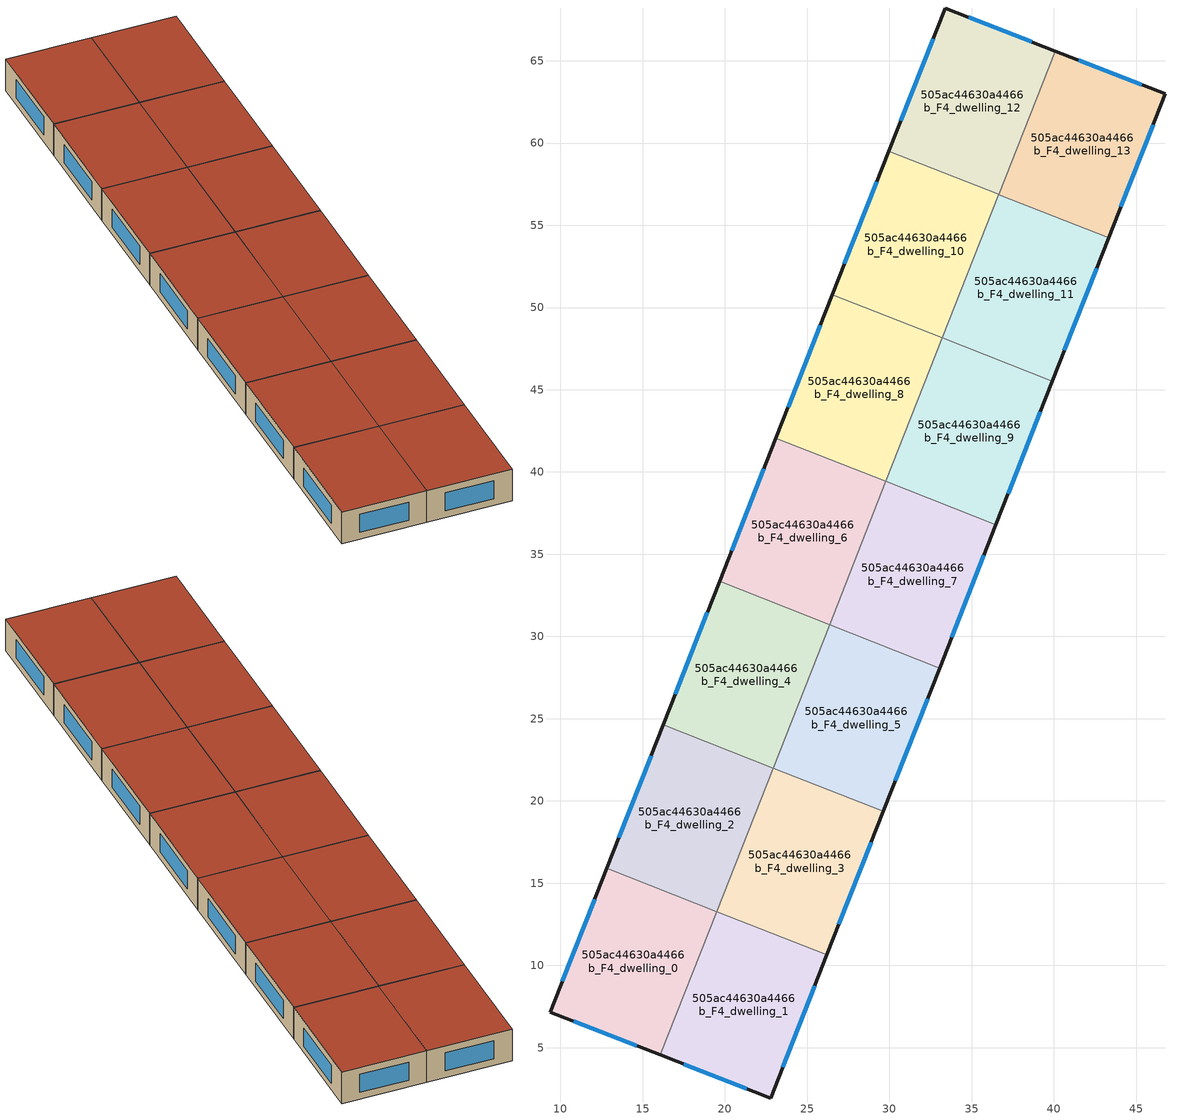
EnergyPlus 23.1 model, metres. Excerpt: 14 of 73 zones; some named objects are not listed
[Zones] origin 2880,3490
505ac44630a4466b_F4_dwelling_0
 floor to 505ac44630a4466b_F3_dwelling_0 (EU_floor_Construction): 19.49,13.28 16.06,4.56 9.37,7.17 12.81,15.9 z12
 wall outside (EU_wall_Construction): 12.81,15.9 9.37,7.17 16.06,4.56 z12:15
 wall to 505ac44630a4466b_F4_dwelling_1 (EU_wall_Construction): 16.06,4.56 19.49,13.28 z12:15
 wall to 505ac44630a4466b_F4_dwelling_2 (EU_wall_Construction): 19.49,13.28 12.81,15.9 z12:15
 window (EU_Window_Construction): 10.8,6.61 14.63,5.12 / 12.07,14.03 10.11,9.04 z12.64:14.36
 roof outside (EU_roof_Construction): 16.06,4.56 19.49,13.28 12.81,15.9 9.37,7.17 z15
505ac44630a4466b_F4_dwelling_1
 floor to 505ac44630a4466b_F3_dwelling_1 (EU_floor_Construction): 26.19,10.64 22.77,1.94 16.06,4.56 19.49,13.28 z12
 wall outside (EU_wall_Construction): 16.06,4.56 22.77,1.94 26.19,10.64 z12:15
 wall to 505ac44630a4466b_F4_dwelling_3 (EU_wall_Construction): 26.19,10.64 19.5,13.27 z12:15
 window (EU_Window_Construction): 17.5,4 21.33,2.5 / 23.5,3.8 25.46,8.78 z12.64:14.36
 roof outside (EU_roof_Construction): 22.77,1.94 26.19,10.64 19.49,13.28 16.06,4.56 z15
505ac44630a4466b_F4_dwelling_10
 floor to 505ac44630a4466b_F3_dwelling_10 (EU_floor_Construction): 36.65,56.87 33.22,48.15 26.53,50.78 29.96,59.5 z12
 wall outside (EU_wall_Construction): 29.96,59.5 26.53,50.78 z12:15
 wall to 505ac44630a4466b_F4_dwelling_11 (EU_wall_Construction): 33.22,48.15 36.65,56.87 z12:15
 wall to 505ac44630a4466b_F4_dwelling_8 (EU_wall_Construction): 26.53,50.78 33.22,48.15 z12:15
 wall to 505ac44630a4466b_F4_dwelling_12 (EU_wall_Construction): 36.65,56.87 29.96,59.5 z12:15
 window (EU_Window_Construction): 29.22,57.64 27.26,52.65 z12.64:14.36
 roof outside (EU_roof_Construction): 33.22,48.15 36.65,56.87 29.96,59.5 26.53,50.78 z15
505ac44630a4466b_F4_dwelling_11
 floor to 505ac44630a4466b_F3_dwelling_11 (EU_floor_Construction): 43.34,54.24 39.91,45.52 33.22,48.15 36.65,56.87 z12
 wall outside (EU_wall_Construction): 39.91,45.52 43.34,54.24 z12:15
 wall to 505ac44630a4466b_F4_dwelling_9 (EU_wall_Construction): 33.22,48.15 39.91,45.52 z12:15
 wall to 505ac44630a4466b_F4_dwelling_13 (EU_wall_Construction): 43.34,54.24 36.66,56.87 z12:15
 window (EU_Window_Construction): 40.64,47.39 42.6,52.37 z12.64:14.36
 roof outside (EU_roof_Construction): 39.91,45.52 43.34,54.24 36.65,56.87 33.22,48.15 z15
505ac44630a4466b_F4_dwelling_12
 floor to 505ac44630a4466b_F3_dwelling_12 (EU_floor_Construction): 40.09,65.59 36.66,56.87 29.96,59.5 33.38,68.21 z12
 wall outside (EU_wall_Construction): 40.09,65.59 33.38,68.21 29.96,59.5 z12:15
 wall to 505ac44630a4466b_F4_dwelling_13 (EU_wall_Construction): 36.66,56.87 40.09,65.59 z12:15
 window (EU_Window_Construction): 32.65,66.34 30.69,61.37 / 38.65,66.15 34.82,67.65 z12.64:14.36
 roof outside (EU_roof_Construction): 36.66,56.87 40.09,65.59 33.38,68.21 29.96,59.5 z15
505ac44630a4466b_F4_dwelling_13
 floor to 505ac44630a4466b_F3_dwelling_13 (EU_floor_Construction): 46.77,62.98 43.34,54.24 36.66,56.87 40.09,65.59 z12
 wall outside (EU_wall_Construction): 43.34,54.24 46.77,62.98 40.09,65.59 z12:15
 window (EU_Window_Construction): 45.34,63.54 41.52,65.03 / 44.07,56.11 46.04,61.11 z12.64:14.36
 roof outside (EU_roof_Construction): 43.34,54.24 46.77,62.98 40.09,65.59 36.66,56.87 z15
505ac44630a4466b_F4_dwelling_2
 floor to 505ac44630a4466b_F3_dwelling_2 (EU_floor_Construction): 22.93,21.99 19.5,13.27 12.81,15.9 16.24,24.62 z12
 wall outside (EU_wall_Construction): 16.24,24.62 12.81,15.9 z12:15
 wall to 505ac44630a4466b_F4_dwelling_4 (EU_wall_Construction): 22.93,21.99 16.24,24.62 z12:15
 wall to 505ac44630a4466b_F4_dwelling_3 (EU_wall_Construction): 19.5,13.27 22.93,21.99 z12:15
 window (EU_Window_Construction): 15.5,22.75 13.54,17.77 z12.64:14.36
 roof outside (EU_roof_Construction): 19.5,13.27 22.93,21.99 16.24,24.62 12.81,15.9 z15
505ac44630a4466b_F4_dwelling_3
 floor to 505ac44630a4466b_F3_dwelling_3 (EU_floor_Construction): 29.62,19.36 26.19,10.64 19.5,13.27 22.93,21.99 z12
 wall outside (EU_wall_Construction): 26.19,10.64 29.62,19.36 z12:15
 wall to 505ac44630a4466b_F4_dwelling_5 (EU_wall_Construction): 29.62,19.36 22.93,21.99 z12:15
 window (EU_Window_Construction): 26.92,12.51 28.88,17.49 z12.64:14.36
 roof outside (EU_roof_Construction): 26.19,10.64 29.62,19.36 22.93,21.99 19.5,13.27 z15
505ac44630a4466b_F4_dwelling_4
 floor to 505ac44630a4466b_F3_dwelling_4 (EU_floor_Construction): 26.36,30.71 22.93,21.99 16.24,24.62 19.67,33.34 z12
 wall outside (EU_wall_Construction): 19.67,33.34 16.24,24.62 z12:15
 wall to 505ac44630a4466b_F4_dwelling_6 (EU_wall_Construction): 26.36,30.71 19.67,33.34 z12:15
 wall to 505ac44630a4466b_F4_dwelling_5 (EU_wall_Construction): 22.93,21.99 26.36,30.71 z12:15
 window (EU_Window_Construction): 18.93,31.47 16.97,26.49 z12.64:14.36
 roof outside (EU_roof_Construction): 22.93,21.99 26.36,30.71 19.67,33.34 16.24,24.62 z15
505ac44630a4466b_F4_dwelling_5
 floor to 505ac44630a4466b_F3_dwelling_5 (EU_floor_Construction): 33.05,28.08 29.62,19.36 22.93,21.99 26.36,30.71 z12
 wall outside (EU_wall_Construction): 29.62,19.36 33.05,28.08 z12:15
 wall to 505ac44630a4466b_F4_dwelling_7 (EU_wall_Construction): 33.05,28.08 26.36,30.71 z12:15
 window (EU_Window_Construction): 30.35,21.23 32.31,26.21 z12.64:14.36
 roof outside (EU_roof_Construction): 29.62,19.36 33.05,28.08 26.36,30.71 22.93,21.99 z15
505ac44630a4466b_F4_dwelling_6
 floor to 505ac44630a4466b_F3_dwelling_6 (EU_floor_Construction): 29.79,39.43 26.36,30.71 19.67,33.34 23.1,42.06 z12
 wall outside (EU_wall_Construction): 23.1,42.06 19.67,33.34 z12:15
 wall to 505ac44630a4466b_F4_dwelling_8 (EU_wall_Construction): 29.79,39.43 23.1,42.06 z12:15
 wall to 505ac44630a4466b_F4_dwelling_7 (EU_wall_Construction): 26.36,30.71 29.79,39.43 z12:15
 window (EU_Window_Construction): 22.36,40.19 20.4,35.21 z12.64:14.36
 roof outside (EU_roof_Construction): 26.36,30.71 29.79,39.43 23.1,42.06 19.67,33.34 z15
505ac44630a4466b_F4_dwelling_7
 floor to 505ac44630a4466b_F3_dwelling_7 (EU_floor_Construction): 36.48,36.8 33.05,28.08 26.36,30.71 29.79,39.43 z12
 wall outside (EU_wall_Construction): 33.05,28.08 36.48,36.8 z12:15
 wall to 505ac44630a4466b_F4_dwelling_9 (EU_wall_Construction): 36.48,36.8 29.79,39.43 z12:15
 window (EU_Window_Construction): 33.78,29.95 35.74,34.93 z12.64:14.36
 roof outside (EU_roof_Construction): 33.05,28.08 36.48,36.8 29.79,39.43 26.36,30.71 z15
505ac44630a4466b_F4_dwelling_8
 floor to 505ac44630a4466b_F3_dwelling_8 (EU_floor_Construction): 33.22,48.15 29.79,39.43 23.1,42.06 26.53,50.78 z12
 wall outside (EU_wall_Construction): 26.53,50.78 23.1,42.06 z12:15
 wall to 505ac44630a4466b_F4_dwelling_9 (EU_wall_Construction): 29.79,39.43 33.22,48.15 z12:15
 window (EU_Window_Construction): 25.79,48.91 23.83,43.93 z12.64:14.36
 roof outside (EU_roof_Construction): 29.79,39.43 33.22,48.15 26.53,50.78 23.1,42.06 z15
505ac44630a4466b_F4_dwelling_9
 floor to 505ac44630a4466b_F3_dwelling_9 (EU_floor_Construction): 39.91,45.52 36.48,36.8 29.79,39.43 33.22,48.15 z12
 wall outside (EU_wall_Construction): 36.48,36.8 39.91,45.52 z12:15
 window (EU_Window_Construction): 37.21,38.67 39.17,43.65 z12.64:14.36
 roof outside (EU_roof_Construction): 36.48,36.8 39.91,45.52 33.22,48.15 29.79,39.43 z15
[Building]
EU S2 Campaign: North Axis=0; Terrain=City; Solar Distribution=FullExterior
[Site:Location]
Yerevan-Zvartnots.Intl.AP: Latitude=40.15; Longitude=44.383; Time Zone=4; Elevation=854
[SizingPeriod:WeatherFileDays]
AnnualSizingPeriod: Begin Month=1; Begin Day of Month=1; End Month=12; End Day of Month=31; Day of Week for Start Day=Monday; Use Weather File Daylight Saving Period=No; Use Weather File Rain and Snow Indicators=No
[MATERIAL]
EU_InternalMass_Material: Roughness=MediumRough; Thickness=0.1; Conductivity=1; Density=1800; Specific Heat=900; Thermal Absorptance=0.9; Solar Absorptance=0.7; Visible Absorptance=0.7
[MATERIAL:NOMASS] Roughness=MediumRough; Thermal Absorptance=0.9; Solar Absorptance=0.7; Visible Absorptance=0.7
Name | Thermal Resistance
EU_wall_NoMass | 1.05043
EU_roof_NoMass | 1.45357
EU_floor_NoMass | 0.478065
[WINDOWMATERIAL:SIMPLEGLAZINGSYSTEM]
EU_Window_SimpleGlazing: UFactor=2.5566; Solar Heat Gain Coefficient=0.75; Visible Transmittance=0.75
[CONSTRUCTION]
EU_wall_Construction: EU_wall_NoMass
EU_roof_Construction: EU_roof_NoMass
EU_floor_Construction: EU_floor_NoMass
EU_Window_Construction: EU_Window_SimpleGlazing
EU_InternalMass_Construction: EU_InternalMass_Material
[ZONE] Type=1; Multiplier=1; Ceiling Height=autocalculate; Floor Area=autocalculate; Part of Total Floor Area=Yes
Name | Volume
505ac44630a4466b_F4_dwelling_0 | 202.106
505ac44630a4466b_F4_dwelling_1 | 202.085
505ac44630a4466b_F4_dwelling_10 | 202.099
505ac44630a4466b_F4_dwelling_11 | 202.061
505ac44630a4466b_F4_dwelling_12 | 202.109
505ac44630a4466b_F4_dwelling_13; 505ac44630a4466b_F4_dwelling_3 | 202.064
505ac44630a4466b_F4_dwelling_2 | 202.094
505ac44630a4466b_F4_dwelling_4; 505ac44630a4466b_F4_dwelling_5; 505ac44630a4466b_F4_dwelling_7 | 202.092
505ac44630a4466b_F4_dwelling_6 | 202.074
505ac44630a4466b_F4_dwelling_8 | 202.062
505ac44630a4466b_F4_dwelling_9 | 202.087
[INTERNALMASS] Construction=EU_InternalMass_Construction
Name | Zone or ZoneList | Surface Area
505ac44630a4466b_F4_dwelling_0_EU_InternalMass | 505ac44630a4466b_F4_dwelling_0 | 67.3667
505ac44630a4466b_F4_dwelling_1_EU_InternalMass | 505ac44630a4466b_F4_dwelling_1 | 67.3591
505ac44630a4466b_F4_dwelling_2_EU_InternalMass | 505ac44630a4466b_F4_dwelling_2 | 67.3646
505ac44630a4466b_F4_dwelling_3_EU_InternalMass | 505ac44630a4466b_F4_dwelling_3 | 67.3557
505ac44630a4466b_F4_dwelling_4_EU_InternalMass | 505ac44630a4466b_F4_dwelling_4 | 67.3642
505ac44630a4466b_F4_dwelling_5_EU_InternalMass | 505ac44630a4466b_F4_dwelling_5 | 67.3642
505ac44630a4466b_F4_dwelling_6_EU_InternalMass | 505ac44630a4466b_F4_dwelling_6 | 67.3589
505ac44630a4466b_F4_dwelling_7_EU_InternalMass | 505ac44630a4466b_F4_dwelling_7 | 67.3563
505ac44630a4466b_F4_dwelling_8_EU_InternalMass | 505ac44630a4466b_F4_dwelling_8 | 67.3571
505ac44630a4466b_F4_dwelling_9_EU_InternalMass | 505ac44630a4466b_F4_dwelling_9 | 67.3595
505ac44630a4466b_F4_dwelling_10_EU_InternalMass | 505ac44630a4466b_F4_dwelling_10 | 67.3651
505ac44630a4466b_F4_dwelling_11_EU_InternalMass | 505ac44630a4466b_F4_dwelling_11 | 67.3536
505ac44630a4466b_F4_dwelling_12_EU_InternalMass | 505ac44630a4466b_F4_dwelling_12 | 67.3697
505ac44630a4466b_F4_dwelling_13_EU_InternalMass | 505ac44630a4466b_F4_dwelling_13 | 67.354
[OTHEREQUIPMENT] Fuel Type=Electricity; Design Level Calculation Method=Watts/Area; Power per Zone Floor Area=1; Fraction Latent=0; Fraction Radiant=0; Fraction Lost=0; Carbon Dioxide Generation Rate=0; EndUse Subcategory=EU_Step8_InternalGains
Name | Zone or ZoneList or Space or SpaceList | Schedule
EU_Step8_InternalGain_505ac44630a4466b_F4_dwelling_0_f000 | 505ac44630a4466b_F4_dwelling_0 | EU_Step8_GainSchedule_505ac44630a4466b_F4_dwelling_0_f000
EU_Step8_InternalGain_505ac44630a4466b_F4_dwelling_1_f000 | 505ac44630a4466b_F4_dwelling_1 | EU_Step8_GainSchedule_505ac44630a4466b_F4_dwelling_1_f000
EU_Step8_InternalGain_505ac44630a4466b_F4_dwelling_2_f000 | 505ac44630a4466b_F4_dwelling_2 | EU_Step8_GainSchedule_505ac44630a4466b_F4_dwelling_2_f000
EU_Step8_InternalGain_505ac44630a4466b_F4_dwelling_3_f000 | 505ac44630a4466b_F4_dwelling_3 | EU_Step8_GainSchedule_505ac44630a4466b_F4_dwelling_3_f000
EU_Step8_InternalGain_505ac44630a4466b_F4_dwelling_4_f000 | 505ac44630a4466b_F4_dwelling_4 | EU_Step8_GainSchedule_505ac44630a4466b_F4_dwelling_4_f000
EU_Step8_InternalGain_505ac44630a4466b_F4_dwelling_5_f000 | 505ac44630a4466b_F4_dwelling_5 | EU_Step8_GainSchedule_505ac44630a4466b_F4_dwelling_5_f000
EU_Step8_InternalGain_505ac44630a4466b_F4_dwelling_6_f000 | 505ac44630a4466b_F4_dwelling_6 | EU_Step8_GainSchedule_505ac44630a4466b_F4_dwelling_6_f000
EU_Step8_InternalGain_505ac44630a4466b_F4_dwelling_7_f000 | 505ac44630a4466b_F4_dwelling_7 | EU_Step8_GainSchedule_505ac44630a4466b_F4_dwelling_7_f000
EU_Step8_InternalGain_505ac44630a4466b_F4_dwelling_8_f000 | 505ac44630a4466b_F4_dwelling_8 | EU_Step8_GainSchedule_505ac44630a4466b_F4_dwelling_8_f000
EU_Step8_InternalGain_505ac44630a4466b_F4_dwelling_9_f000 | 505ac44630a4466b_F4_dwelling_9 | EU_Step8_GainSchedule_505ac44630a4466b_F4_dwelling_9_f000
EU_Step8_InternalGain_505ac44630a4466b_F4_dwelling_10_f000 | 505ac44630a4466b_F4_dwelling_10 | EU_Step8_GainSchedule_505ac44630a4466b_F4_dwelling_10_f000
EU_Step8_InternalGain_505ac44630a4466b_F4_dwelling_11_f000 | 505ac44630a4466b_F4_dwelling_11 | EU_Step8_GainSchedule_505ac44630a4466b_F4_dwelling_11_f000
EU_Step8_InternalGain_505ac44630a4466b_F4_dwelling_12_f000 | 505ac44630a4466b_F4_dwelling_12 | EU_Step8_GainSchedule_505ac44630a4466b_F4_dwelling_12_f000
EU_Step8_InternalGain_505ac44630a4466b_F4_dwelling_13_f000 | 505ac44630a4466b_F4_dwelling_13 | EU_Step8_GainSchedule_505ac44630a4466b_F4_dwelling_13_f000
[ZONEVENTILATION:DESIGNFLOWRATE] Schedule=EU_AlwaysOn; Design Flow Rate Calculation Method=AirChanges/Hour; Air Changes per Hour=0.557805; Ventilation Type=Natural; Fan Pressure Rise=0; Fan Total Efficiency=1; Constant Term Coefficient=1; Temperature Term Coefficient=0; Velocity Term Coefficient=0; Velocity Squared Term Coefficient=0; Minimum Indoor Temperature=-100; Maximum Indoor Temperature=100; Delta Temperature=-100; Minimum Outdoor Temperature=-100; Maximum Outdoor Temperature=100; Maximum Wind Speed=40
Name | Zone or ZoneList or Space or SpaceList
EU_ConstantAir_505ac44630a4466b_F4_dwelling_0 | 505ac44630a4466b_F4_dwelling_0
EU_ConstantAir_505ac44630a4466b_F4_dwelling_1 | 505ac44630a4466b_F4_dwelling_1
EU_ConstantAir_505ac44630a4466b_F4_dwelling_2 | 505ac44630a4466b_F4_dwelling_2
EU_ConstantAir_505ac44630a4466b_F4_dwelling_3 | 505ac44630a4466b_F4_dwelling_3
EU_ConstantAir_505ac44630a4466b_F4_dwelling_4 | 505ac44630a4466b_F4_dwelling_4
EU_ConstantAir_505ac44630a4466b_F4_dwelling_5 | 505ac44630a4466b_F4_dwelling_5
EU_ConstantAir_505ac44630a4466b_F4_dwelling_6 | 505ac44630a4466b_F4_dwelling_6
EU_ConstantAir_505ac44630a4466b_F4_dwelling_7 | 505ac44630a4466b_F4_dwelling_7
EU_ConstantAir_505ac44630a4466b_F4_dwelling_8 | 505ac44630a4466b_F4_dwelling_8
EU_ConstantAir_505ac44630a4466b_F4_dwelling_9 | 505ac44630a4466b_F4_dwelling_9
EU_ConstantAir_505ac44630a4466b_F4_dwelling_10 | 505ac44630a4466b_F4_dwelling_10
EU_ConstantAir_505ac44630a4466b_F4_dwelling_11 | 505ac44630a4466b_F4_dwelling_11
EU_ConstantAir_505ac44630a4466b_F4_dwelling_12 | 505ac44630a4466b_F4_dwelling_12
EU_ConstantAir_505ac44630a4466b_F4_dwelling_13 | 505ac44630a4466b_F4_dwelling_13
[HVACTEMPLATE:ZONE:IDEALLOADSAIRSYSTEM] System Availability Schedule=EU_AlwaysOn; Maximum Heating Supply Air Temperature=50; Minimum Cooling Supply Air Temperature=13; Maximum Heating Supply Air Humidity Ratio=0.0156; Minimum Cooling Supply Air Humidity Ratio=0.0077; Heating Limit=NoLimit; Cooling Limit=NoLimit; Heating Availability Schedule=EU_AlwaysOn; Cooling Availability Schedule=EU_CoolingOff; Dehumidification Control Type=ConstantSensibleHeatRatio; Cooling Sensible Heat Ratio=0.7; Dehumidification Setpoint=60; Humidification Control Type=None; Humidification Setpoint=30; Outdoor Air Method=None; Outdoor Air Flow Rate per Person=0.00944; Outdoor Air Flow Rate per Zone Floor Area=0; Outdoor Air Flow Rate per Zone=0; Demand Controlled Ventilation Type=None; Outdoor Air Economizer Type=NoEconomizer; Heat Recovery Type=None; Sensible Heat Recovery Effectiveness=0.7; Latent Heat Recovery Effectiveness=0.65
Name | Template Thermostat
505ac44630a4466b_F4_dwelling_0 | EU_HeatOnly_505ac44630a4466b_F4_dwelling_0
505ac44630a4466b_F4_dwelling_1 | EU_HeatOnly_505ac44630a4466b_F4_dwelling_1
505ac44630a4466b_F4_dwelling_2 | EU_HeatOnly_505ac44630a4466b_F4_dwelling_2
505ac44630a4466b_F4_dwelling_3 | EU_HeatOnly_505ac44630a4466b_F4_dwelling_3
505ac44630a4466b_F4_dwelling_4 | EU_HeatOnly_505ac44630a4466b_F4_dwelling_4
505ac44630a4466b_F4_dwelling_5 | EU_HeatOnly_505ac44630a4466b_F4_dwelling_5
505ac44630a4466b_F4_dwelling_6 | EU_HeatOnly_505ac44630a4466b_F4_dwelling_6
505ac44630a4466b_F4_dwelling_7 | EU_HeatOnly_505ac44630a4466b_F4_dwelling_7
505ac44630a4466b_F4_dwelling_8 | EU_HeatOnly_505ac44630a4466b_F4_dwelling_8
505ac44630a4466b_F4_dwelling_9 | EU_HeatOnly_505ac44630a4466b_F4_dwelling_9
505ac44630a4466b_F4_dwelling_10 | EU_HeatOnly_505ac44630a4466b_F4_dwelling_10
505ac44630a4466b_F4_dwelling_11 | EU_HeatOnly_505ac44630a4466b_F4_dwelling_11
505ac44630a4466b_F4_dwelling_12 | EU_HeatOnly_505ac44630a4466b_F4_dwelling_12
505ac44630a4466b_F4_dwelling_13 | EU_HeatOnly_505ac44630a4466b_F4_dwelling_13
[SIZING:ZONE] Zone Cooling Design Supply Air Temperature Input Method=SupplyAirTemperature; Zone Cooling Design Supply Air Temperature=13; Zone Heating Design Supply Air Temperature Input Method=SupplyAirTemperature; Zone Heating Design Supply Air Temperature=50; Zone Cooling Design Supply Air Humidity Ratio=0.008; Zone Heating Design Supply Air Humidity Ratio=0.008; Cooling Design Air Flow Method=DesignDay; Cooling Design Air Flow Rate=0; Cooling Minimum Air Flow per Zone Floor Area=0.000762; Cooling Minimum Air Flow=0; Cooling Minimum Air Flow Fraction=0.2; Heating Design Air Flow Method=DesignDay; Heating Design Air Flow Rate=0; Heating Maximum Air Flow per Zone Floor Area=0.002032; Heating Maximum Air Flow=0.141576; Heating Maximum Air Flow Fraction=0.3; Account for Dedicated Outdoor Air System=No; Dedicated Outdoor Air System Control Strategy=NeutralSupplyAir; Dedicated Outdoor Air Low Setpoint Temperature for Design=autosize; Dedicated Outdoor Air High Setpoint Temperature for Design=autosize; Zone Load Sizing Method=Sensible Load Only No Latent Load; Zone Latent Cooling Design Supply Air Humidity Ratio Input Method=HumidityRatioDifference; Zone Cooling Design Supply Air Humidity Ratio Difference=0.005; Zone Latent Heating Design Supply Air Humidity Ratio Input Method=HumidityRatioDifference; Zone Humidification Design Supply Air Humidity Ratio Difference=0.005
505ac44630a4466b_F4_dwelling_0; 505ac44630a4466b_F4_dwelling_1; 505ac44630a4466b_F4_dwelling_2; 505ac44630a4466b_F4_dwelling_3; 505ac44630a4466b_F4_dwelling_4; 505ac44630a4466b_F4_dwelling_5; 505ac44630a4466b_F4_dwelling_6; 505ac44630a4466b_F4_dwelling_7; 505ac44630a4466b_F4_dwelling_8; 505ac44630a4466b_F4_dwelling_9; 505ac44630a4466b_F4_dwelling_10; 505ac44630a4466b_F4_dwelling_11; 505ac44630a4466b_F4_dwelling_12; 505ac44630a4466b_F4_dwelling_13
[SCHEDULE:CONSTANT]
Name | Hourly Value
EU_AlwaysOn | 1
EU_CoolingOff | 0
[SCHEDULE:FILE] Column Number=1; Rows to Skip at Top=0; Number of Hours of Data=8760; Column Separator=Comma; Interpolate to Timestep=No; Minutes per Item=60; Adjust Schedule for Daylight Savings=Yes
Name | File
EU_Step8_GainSchedule_505ac44630a4466b_F4_dwelling_0_f000 | ../../schedules/505ac44630a4466b/505ac44630a4466b_F4_dwelling_0_f000_gain.csv
EU_Step8_GainSchedule_505ac44630a4466b_F4_dwelling_1_f000 | ../../schedules/505ac44630a4466b/505ac44630a4466b_F4_dwelling_1_f000_gain.csv
EU_Step8_GainSchedule_505ac44630a4466b_F4_dwelling_2_f000 | ../../schedules/505ac44630a4466b/505ac44630a4466b_F4_dwelling_2_f000_gain.csv
EU_Step8_GainSchedule_505ac44630a4466b_F4_dwelling_3_f000 | ../../schedules/505ac44630a4466b/505ac44630a4466b_F4_dwelling_3_f000_gain.csv
EU_Step8_GainSchedule_505ac44630a4466b_F4_dwelling_4_f000 | ../../schedules/505ac44630a4466b/505ac44630a4466b_F4_dwelling_4_f000_gain.csv
EU_Step8_GainSchedule_505ac44630a4466b_F4_dwelling_5_f000 | ../../schedules/505ac44630a4466b/505ac44630a4466b_F4_dwelling_5_f000_gain.csv
EU_Step8_GainSchedule_505ac44630a4466b_F4_dwelling_6_f000 | ../../schedules/505ac44630a4466b/505ac44630a4466b_F4_dwelling_6_f000_gain.csv
EU_Step8_GainSchedule_505ac44630a4466b_F4_dwelling_7_f000 | ../../schedules/505ac44630a4466b/505ac44630a4466b_F4_dwelling_7_f000_gain.csv
EU_Step8_GainSchedule_505ac44630a4466b_F4_dwelling_8_f000 | ../../schedules/505ac44630a4466b/505ac44630a4466b_F4_dwelling_8_f000_gain.csv
EU_Step8_GainSchedule_505ac44630a4466b_F4_dwelling_9_f000 | ../../schedules/505ac44630a4466b/505ac44630a4466b_F4_dwelling_9_f000_gain.csv
EU_Step8_GainSchedule_505ac44630a4466b_F4_dwelling_10_f000 | ../../schedules/505ac44630a4466b/505ac44630a4466b_F4_dwelling_10_f000_gain.csv
EU_Step8_GainSchedule_505ac44630a4466b_F4_dwelling_11_f000 | ../../schedules/505ac44630a4466b/505ac44630a4466b_F4_dwelling_11_f000_gain.csv
EU_Step8_GainSchedule_505ac44630a4466b_F4_dwelling_12_f000 | ../../schedules/505ac44630a4466b/505ac44630a4466b_F4_dwelling_12_f000_gain.csv
EU_Step8_GainSchedule_505ac44630a4466b_F4_dwelling_13_f000 | ../../schedules/505ac44630a4466b/505ac44630a4466b_F4_dwelling_13_f000_gain.csv
